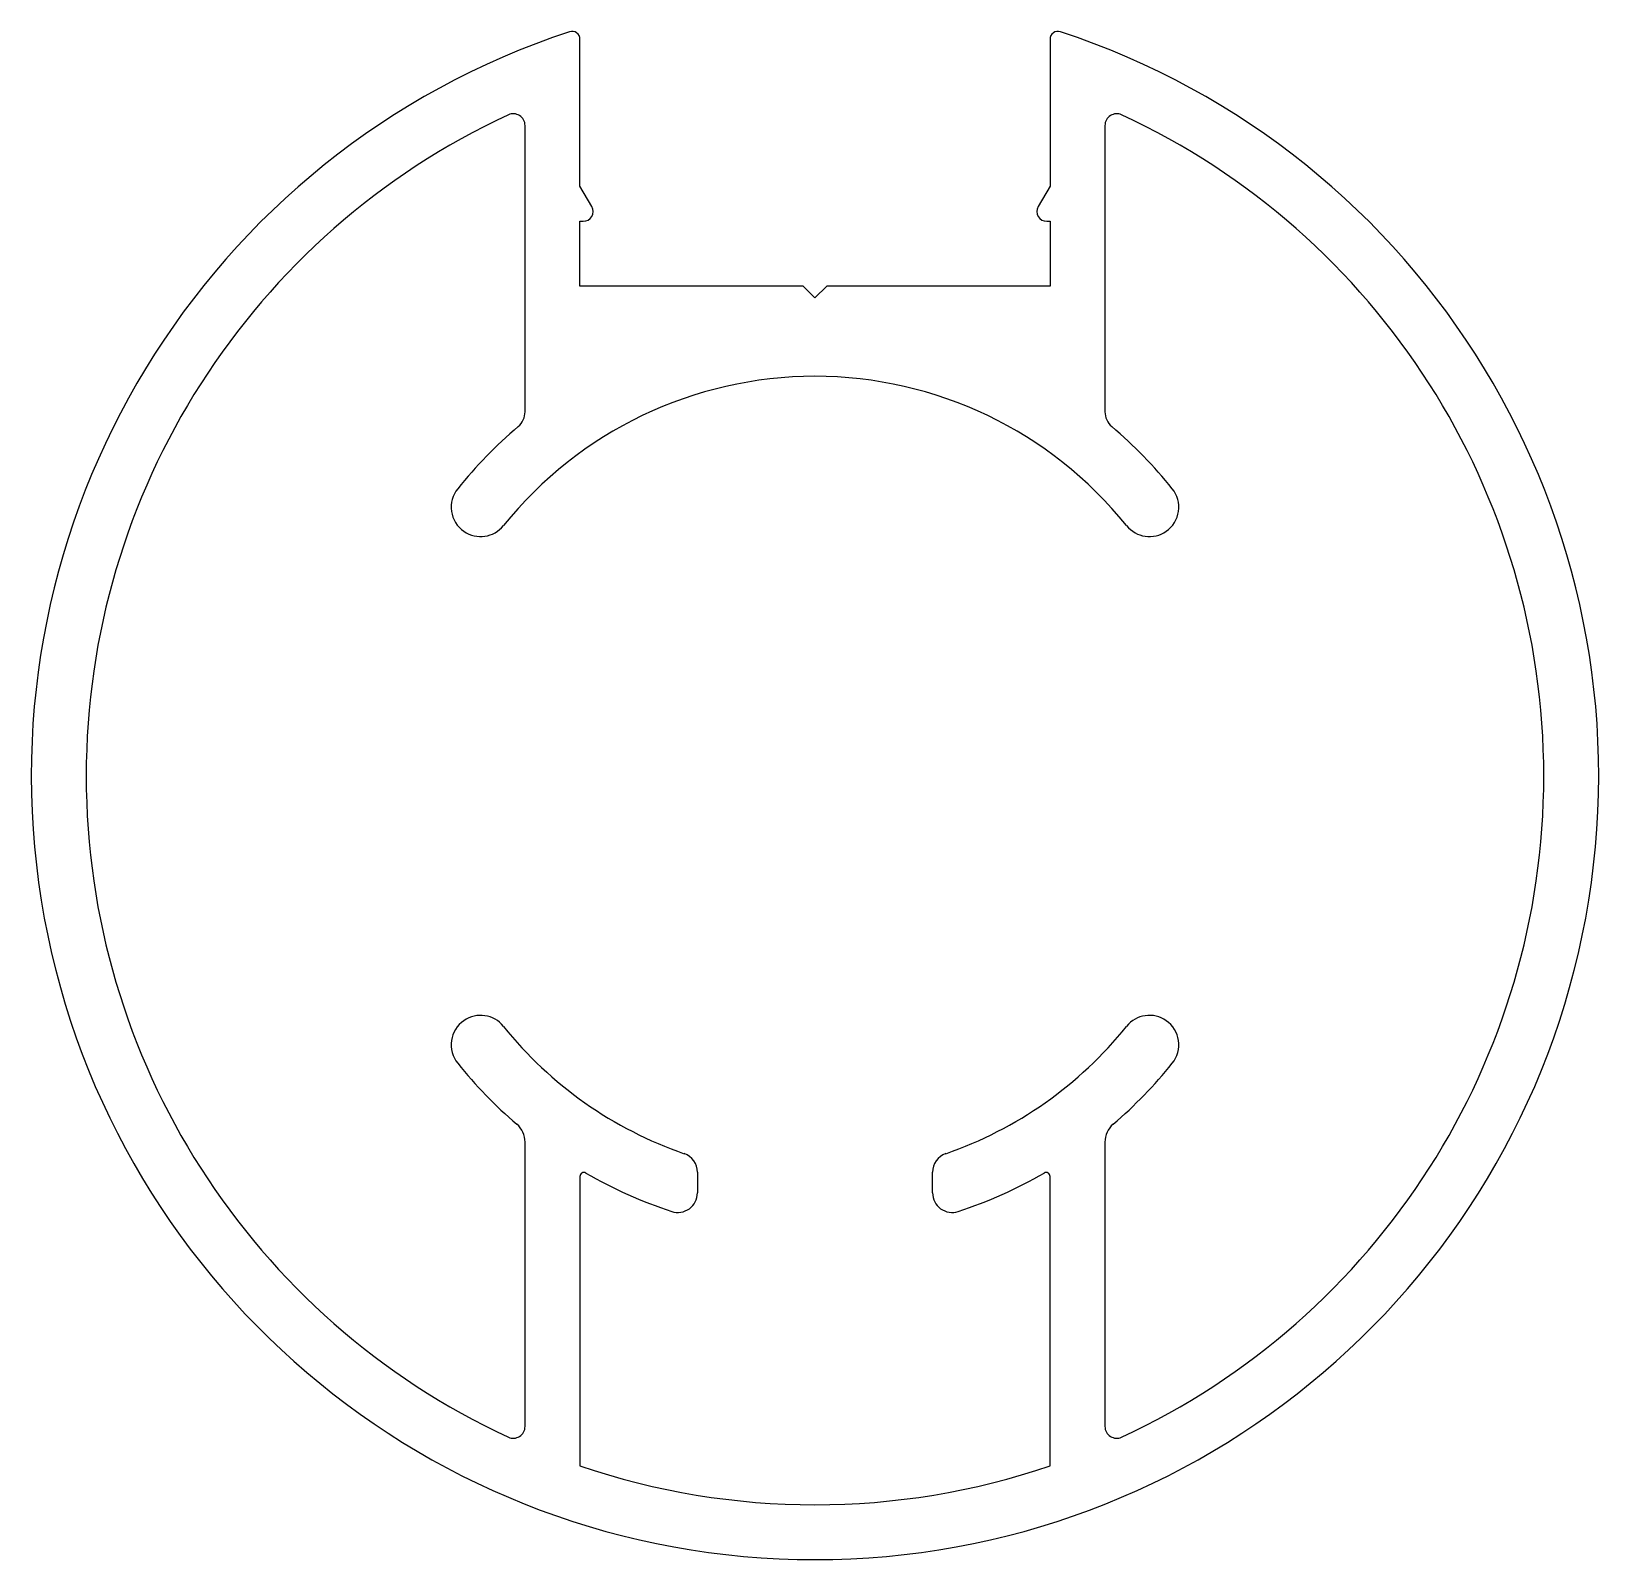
# Model space of a CAD drawing. Extents: x 71.8 to 111.8, y 18.1 to 57.1.
import ezdxf

# ---------------------------------------------------------------- set-up
doc = ezdxf.new("R2010")
doc.units = 0
doc.layers.get('0').update_dxf_attribs({"linetype": 'CONTINUOUS'})

msp = doc.modelspace()

# ---------------------------------------------------------------- linework, layer by layer
for p, q in [((85.847, 53.117), (85.847, 56.865)), ((97.847, 56.865), (97.847, 53.117)), ((84.447, 47.358), (84.447, 54.662)), ((99.247, 54.662), (99.247, 47.358)), ((86.15, 52.592), (85.847, 53.117)), ((97.847, 53.117), (97.544, 52.592)), ((85.847, 50.561), (85.847, 52.217)), ((85.847, 52.217), (85.934, 52.217)), ((97.76, 52.217), (97.847, 52.217)), ((97.847, 52.217), (97.847, 50.561)), ((91.547, 50.561), (85.847, 50.561)), ((91.847, 50.261), (91.547, 50.561)), ((92.147, 50.561), (91.847, 50.261)), ((97.847, 50.561), (92.147, 50.561)), ((84.447, 21.46), (84.447, 28.718)), ((99.247, 28.718), (99.247, 21.46)), ((85.847, 27.842), (85.847, 20.455)), ((88.847, 27.95), (88.847, 27.422)), ((94.847, 27.422), (94.847, 27.95)), ((97.847, 20.455), (97.847, 27.842))]:
    msp.add_line(p, q)
for centre, radius, start, end in [((91.847, 38.061), 20, 108.248, 71.752), ((85.647, 56.865), 0.2, 0, 108.248), ((98.047, 56.865), 0.2, 71.752, 180), ((91.847, 38.061), 18.6, 114.8829, 180), ((84.147, 54.662), 0.3, 360, 114.8829), ((99.547, 54.662), 0.3, 65.1171, 180), ((91.847, 38.061), 18.6, 0, 65.1171), ((85.934, 52.467), 0.25, 270, 30), ((97.76, 52.467), 0.25, 150, 270), ((91.847, 38.061), 10.2, 38.7938, 141.2062), ((83.947, 47.358), 0.5, 310.3565, 0), ((99.747, 47.358), 0.5, 180, 229.6435), ((91.847, 38.061), 11.7, 130.3565, 141.2062), ((91.847, 38.061), 11.7, 38.7938, 49.6435), ((83.313, 44.922), 0.75, 141.2062, 235.1336), ((100.382, 44.922), 0.75, 304.8664, 38.7938), ((83.313, 44.922), 0.75, 235.1336, 321.2062), ((100.382, 44.922), 0.75, 218.7938, 304.8664), ((91.847, 38.061), 18.6, 180, 245.1171), ((91.847, 38.061), 18.6, 294.8829, 360), ((83.313, 31.201), 0.75, 124.8664, 218.7938), ((83.313, 31.201), 0.75, 38.7938, 124.8664), ((91.847, 38.061), 10.2, 218.7938, 250.907), ((91.847, 38.061), 10.2, 289.093, 321.2062), ((100.382, 31.201), 0.75, 55.1336, 141.2062), ((100.382, 31.201), 0.75, 321.2062, 55.1336), ((91.847, 38.061), 11.7, 218.7938, 229.4277), ((91.847, 38.061), 11.7, 310.5723, 321.2062), ((83.847, 28.718), 0.6, 0, 49.4277), ((99.847, 28.718), 0.6, 130.5723, 180), ((88.347, 27.95), 0.5, 360, 70.907), ((95.347, 27.95), 0.5, 109.093, 180), ((85.947, 27.842), 0.1, 60, 180), ((91.847, 38.061), 11.7, 240, 251.79), ((91.847, 38.061), 11.7, 288.21, 300), ((97.747, 27.842), 0.1, 0, 120), ((88.347, 27.422), 0.5, 251.79, 0), ((95.347, 27.422), 0.5, 180, 288.21), ((84.147, 21.46), 0.3, 245.1171, 0), ((99.547, 21.46), 0.3, 180, 294.8829), ((91.847, 38.061), 18.6, 251.1809, 288.8191)]:
    msp.add_arc(centre, radius, start, end)

doc.saveas('drawing.dxf')
